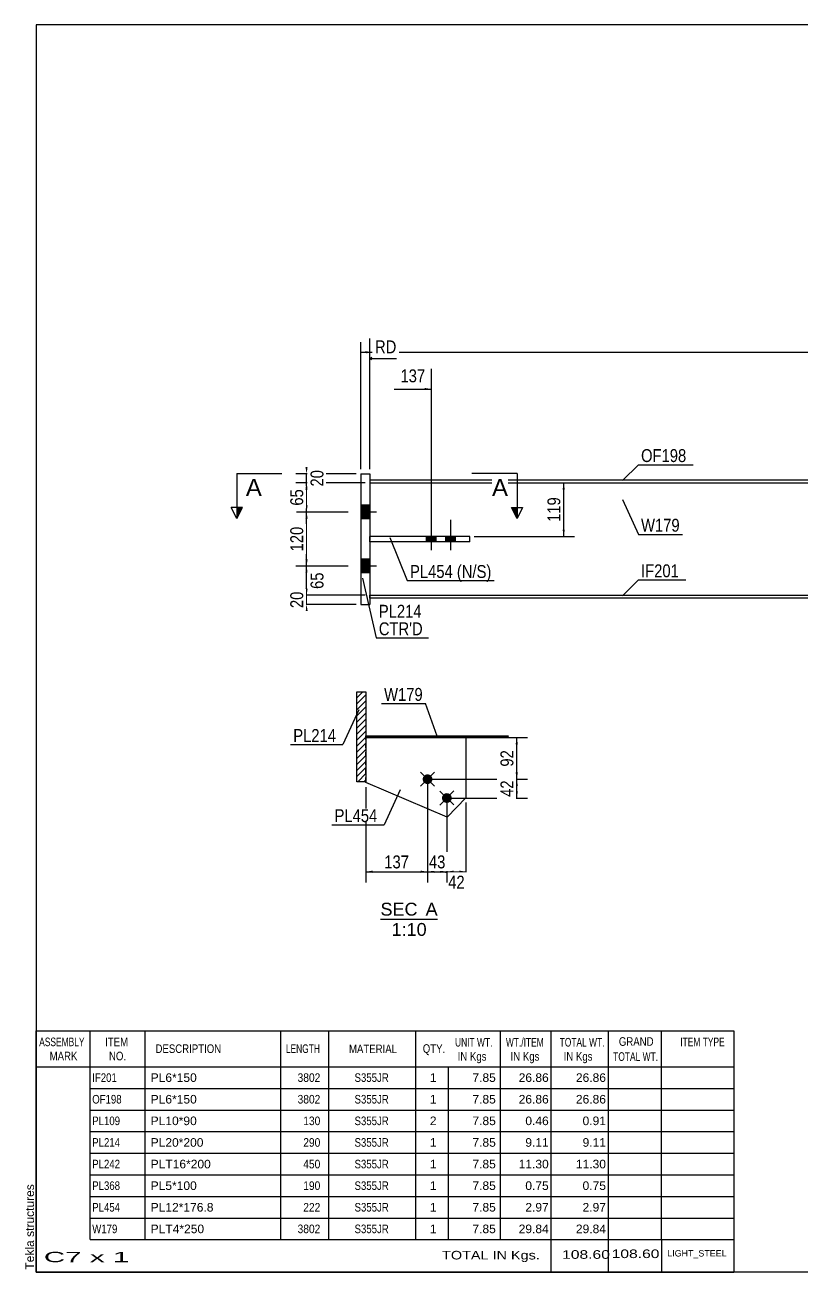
# Model space of a CAD drawing. Header units: millimetres. Extents: x -267 to 136, y -150 to 127.
# Drawn here: x -266.7 to -94.3, y -150.3 to 126.7 of the extents above; entities that cross this region are included whole.
import ezdxf

# ---------------------------------------------------------------- set-up
doc = ezdxf.new("R2010")
doc.units = ezdxf.units.MM
doc.linetypes.add('DXK_LINE_DOT1', pattern=[1.8814, 0.9407, -0.9407])
doc.styles.add('Arial', font='ARIAL.TTF', dxfattribs={"height": 0.2})
doc.styles.add('Arial Narrow', font='ARIALN.TTF', dxfattribs={"height": 0.2})

# ---------------------------------------------------------------- blocks, each defined once
blk = doc.blocks.new('Unknown-624481284-1710')
at = {"color": 5, "linetype": 'Continuous'}
for p, q in [((135.86, 126.71), (-264.14, 126.71)), ((-264.14, 126.71), (-264.14, -150.29)), ((135.86, -150.29), (135.86, 126.71)), ((-264.14, -150.29), (135.86, -150.29))]:
    blk.add_line(p, q, dxfattribs=at)
at = {"color": 174, "linetype": 'Continuous', "style": 'Arial'}
blk.add_text('Tekla structures', height=1.9102, rotation=90, dxfattribs=at).set_placement((-264.64, -149.79))
blk = doc.blocks.new('Unknown-624481284-12 - 2219')
at = {"color": 1, "linetype": 'Continuous'}
blk.add_line((-187.69, -71.9), (-175, -71.9), dxfattribs=at)
at = {"color": 0, "linetype": 'Continuous'}
for points in [[(-179.47, -71.15), (-179.47, -68.15), (-187.69, -68.15), (-187.69, -71.15)], [(-175, -71.15), (-175, -68.15), (-177.67, -68.15), (-177.67, -71.15)], [(-177.45, -75.65), (-177.45, -72.65), (-185.23, -72.65), (-185.23, -75.65)]]:
    blk.add_wipeout(points, dxfattribs=at)
at = {"color": 136, "linetype": 'Continuous', "style": 'Arial'}
for s, height, p in [('SEC', 2.865, (-187.69, -71.15)), ('A', 2.87, (-177.67, -71.15)), ('1:10', 2.865, (-185.23, -75.65))]:
    blk.add_text(s, height=height, dxfattribs=at).set_placement(p)
blk = doc.blocks.new('Part-624481284-1259 - 1212')
at = {"color": 2, "linetype": 'Continuous'}
for p, q in [((-190.09, 0), (-77.86, 0)), ((-77.76, 0), (100.32, 0)), ((-77.86, -0.6), (-190.09, -0.6)), ((100.32, -0.6), (-77.76, -0.6))]:
    blk.add_line(p, q, dxfattribs=at)
at = {"color": 7, "linetype": 'DXK_LINE_DOT1'}
for p, q in [((-190.09, -0.6), (-190.09, 0)), ((100.32, 0), (100.32, -0.6))]:
    blk.add_line(p, q, dxfattribs=at)
blk = doc.blocks.new('Part-624481284-1268 - 1212')
at = {"color": 2, "linetype": 'Continuous'}
for p, q in [((-192.09, 27), (-190.09, 27)), ((-192.09, 27), (-192.09, -2)), ((-190.09, 27), (-190.09, 13.1)), ((-190.09, 11.9), (-190.09, -2)), ((-192.09, -2), (-190.09, -2))]:
    blk.add_line(p, q, dxfattribs=at)
at = {"color": 7, "linetype": 'DXK_LINE_DOT1'}
blk.add_line((-190.09, 13.1), (-190.09, 11.9), dxfattribs=at)
blk = doc.blocks.new('Part-624481284-1260 - 1212')
at = {"color": 2, "linetype": 'Continuous'}
for p, q in [((-77.86, 25.6), (-190.09, 25.6)), ((-190.09, 25), (-77.86, 25)), ((100.32, 25.6), (-77.76, 25.6)), ((-77.76, 25), (100.32, 25))]:
    blk.add_line(p, q, dxfattribs=at)
at = {"color": 7, "linetype": 'DXK_LINE_DOT1'}
for p, q in [((-190.09, 25.6), (-190.09, 25)), ((100.32, 25), (100.32, 25.6))]:
    blk.add_line(p, q, dxfattribs=at)
blk = doc.blocks.new('Part-624481284-1269 - 1212')
at = {"color": 2, "linetype": 'Continuous'}
for p, q in [((-190.09, 11.9), (-190.09, 13.1)), ((-167.86, 13.1), (-190.09, 13.1)), ((-167.86, 11.9), (-190.09, 11.9)), ((-172.05, 11.9), (-172.05, 13.1)), ((-167.86, 11.9), (-167.86, 13.1))]:
    blk.add_line(p, q, dxfattribs=at)
blk = doc.blocks.new('Part-624481284-1270 - 1212')
at = {"color": 7, "linetype": 'DXK_LINE_DOT1'}
for p, q in [((-190.09, 25), (-190.09, 13.1)), ((-190.09, 25), (-77.86, 25)), ((-77.76, 25), (100.32, 25)), ((100.32, 25), (100.32, 0)), ((-190.09, 11.9), (-190.09, 0)), ((-190.09, 0), (-77.86, 0)), ((-77.76, 0), (100.32, 0))]:
    blk.add_line(p, q, dxfattribs=at)
blk = doc.blocks.new('Bolt-624481284-1276 - 1212')
at = {"linetype": 'Continuous'}
for points in [[(-192.09, 20), (-192.09, 17), (-190.09, 17), (-190.09, 20)], [(-192.09, 20), (-192.09, 17), (-190.09, 17), (-190.09, 20)], [(-192.09, 8), (-192.09, 5), (-190.09, 5), (-190.09, 8)], [(-192.09, 8), (-192.09, 5), (-190.09, 5), (-190.09, 8)]]:
    blk.add_hatch(color=3, dxfattribs=at).paths.add_polyline_path(points)
at = {"color": 3, "linetype": 'Continuous'}
for p, q in [((-190.09, 20), (-192.09, 20)), ((-190.09, 20), (-192.09, 20)), ((-188.59, 18.5), (-192.09, 18.5)), ((-188.59, 18.5), (-192.09, 18.5)), ((-190.09, 17), (-192.09, 17)), ((-190.09, 17), (-192.09, 17)), ((-190.09, 8), (-192.09, 8)), ((-190.09, 8), (-192.09, 8)), ((-188.59, 6.5), (-192.09, 6.5)), ((-188.59, 6.5), (-192.09, 6.5)), ((-190.09, 5), (-192.09, 5)), ((-190.09, 5), (-192.09, 5))]:
    blk.add_line(p, q, dxfattribs=at)
blk = doc.blocks.new('Bolt-624481284-1277 - 1212')
at = {"linetype": 'Continuous'}
for points in [[(-177.49, 11.9), (-175.29, 11.9), (-175.29, 13.1), (-177.49, 13.1)], [(-173.2, 11.9), (-171, 11.9), (-171, 13.1), (-173.2, 13.1)]]:
    blk.add_hatch(color=3, dxfattribs=at).paths.add_polyline_path(points)
at = {"color": 3, "linetype": 'Continuous'}
for p, q in [((-176.39, 10), (-176.39, 16.8)), ((-172.1, 10), (-172.1, 16.8)), ((-177.49, 11.9), (-177.49, 13.1)), ((-175.29, 11.9), (-175.29, 13.1)), ((-173.2, 11.9), (-173.2, 13.1)), ((-171, 11.9), (-171, 13.1))]:
    blk.add_line(p, q, dxfattribs=at)
blk = doc.blocks.new('Part-624481284-2231 - 2219')
at = {"linetype": 'Continuous'}
h = blk.add_hatch(dxfattribs=at)
h.set_pattern_fill('', scale=0.3, style=0, pattern_type=0)
h.set_pattern_definition([(45, (-192.9464, -21.4004), (-0.67352, 0.67352), [])])
h.paths.add_polyline_path([(-190.95, -21.4), (-192.95, -21.4), (-192.95, -41.4), (-190.95, -41.4)])
at = {"color": 2, "linetype": 'Continuous'}
for p, q in [((-192.95, -21.4), (-190.95, -21.4)), ((-192.95, -41.4), (-192.95, -21.4)), ((-190.95, -21.4), (-190.95, -41.4)), ((-190.95, -41.4), (-192.95, -41.4))]:
    blk.add_line(p, q, dxfattribs=at)
blk = doc.blocks.new('Bolt-624481284-2240 - 2219')
at = {"linetype": 'Continuous'}
for points in [[(-178.01, -41.63, -1), (-176.48, -40.06, -1)], [(-173.72, -45.82, -1), (-172.19, -44.25, -1)]]:
    blk.add_hatch(color=3, dxfattribs=at).paths.add_polyline_path(points)
at = {"color": 3, "linetype": 'Continuous'}
for p, q in [((-175.67, -42.38), (-178.82, -39.31)), ((-178.78, -42.42), (-175.71, -39.27)), ((-171.38, -46.57), (-174.53, -43.5)), ((-174.49, -46.61), (-171.42, -43.46))]:
    blk.add_line(p, q, dxfattribs=at)
blk = doc.blocks.new('Part-624481284-2232 - 2219')
at = {"color": 7, "linetype": 'DXK_LINE_DOT1'}
for p, q in [((-190.95, -31.6), (-168.71, -31.6)), ((-190.95, -41.4), (-190.95, -31.6))]:
    blk.add_line(p, q, dxfattribs=at)
at = {"color": 2, "linetype": 'Continuous'}
for p, q in [((-168.71, -31.6), (-168.71, -44.99)), ((-190.95, -41.6), (-190.95, -41.4)), ((-172.9, -49.28), (-190.95, -41.6)), ((-168.71, -44.99), (-172.9, -49.28))]:
    blk.add_line(p, q, dxfattribs=at)
blk = doc.blocks.new('Part-624481284-2233 - 2219')
at = {"linetype": 'Continuous'}
h = blk.add_hatch(dxfattribs=at)
h.set_pattern_fill('', scale=0.3, style=0, pattern_type=0)
h.set_pattern_definition([(45, (-159.2478, -31.2004), (-0.67352, 0.67352), [])])
h.paths.add_polyline_path([(-159.25, -31.6), (-159.25, -31.2), (-190.95, -31.2), (-190.95, -31.6)])
at = {"color": 2, "linetype": 'Continuous'}
for p, q in [((-190.95, -31.2), (-159.25, -31.2)), ((-190.95, -31.6), (-190.95, -31.2)), ((-159.25, -31.6), (-190.95, -31.6))]:
    blk.add_line(p, q, dxfattribs=at)
blk = doc.blocks.new('StraightDimension-624481284-2050 - 1212')
at = {"linetype": 'Continuous'}
for points in [[(-204.36, 23.5), (-204.11, 25), (-203.86, 23.5)], [(-203.86, 20), (-204.11, 18.5), (-204.36, 20)]]:
    blk.add_hatch(color=7, dxfattribs=at).paths.add_polyline_path(points)
at = {"color": 7, "linetype": 'Continuous'}
for p, q in [((-191.09, 25), (-206.36, 25)), ((-204.11, 18.5), (-204.11, 25)), ((-194.84, 18.5), (-206.36, 18.5))]:
    blk.add_line(p, q, dxfattribs=at)
at = {"color": 0}
blk.add_wipeout([(-204.26, 24.18), (-208.46, 24.18), (-208.46, 19.32), (-204.26, 19.32)], dxfattribs=at)
at = {"color": 3, "style": 'Arial Narrow'}
blk.add_text('65', height=2.863, rotation=90.0002, dxfattribs=at).set_placement((-204.86, 19.92))
blk = doc.blocks.new('StraightDimension-624481284-2051 - 1212')
at = {"linetype": 'Continuous'}
for points in [[(-204.36, 17), (-204.11, 18.5), (-203.86, 17)], [(-203.86, 8), (-204.11, 6.5), (-204.36, 8)]]:
    blk.add_hatch(color=7, dxfattribs=at).paths.add_polyline_path(points)
at = {"color": 7, "linetype": 'Continuous'}
for p, q in [((-194.84, 18.5), (-206.36, 18.5)), ((-204.11, 6.5), (-204.11, 18.5)), ((-194.84, 6.5), (-206.36, 6.5))]:
    blk.add_line(p, q, dxfattribs=at)
at = {"color": 0}
blk.add_wipeout([(-204.26, 15.84), (-208.46, 15.84), (-208.46, 9.16), (-204.26, 9.16)], dxfattribs=at)
at = {"color": 3, "style": 'Arial Narrow'}
blk.add_text('120', height=2.863, rotation=90.0002, dxfattribs=at).set_placement((-204.86, 9.76))
blk = doc.blocks.new('StraightDimension-624481284-2052 - 1212')
at = {"linetype": 'Continuous'}
for points in [[(-204.36, 5), (-204.11, 6.5), (-203.86, 5)], [(-203.86, 1.5), (-204.11, 0), (-204.36, 1.5)]]:
    blk.add_hatch(color=7, dxfattribs=at).paths.add_polyline_path(points)
at = {"color": 7, "linetype": 'Continuous'}
for p, q in [((-194.84, 6.5), (-206.51, 6.5)), ((-204.11, 0), (-204.11, 6.5)), ((-191.09, 0), (-206.51, 0))]:
    blk.add_line(p, q, dxfattribs=at)
at = {"color": 0}
blk.add_wipeout([(-199.76, 5.68), (-203.96, 5.68), (-203.96, 0.82), (-199.76, 0.82)], dxfattribs=at)
at = {"color": 3, "style": 'Arial Narrow'}
blk.add_text('65', height=2.863, rotation=90.0002, dxfattribs=at).set_placement((-200.36, 1.42))
blk = doc.blocks.new('StraightDimension-624481284-2001 - 1212')
at = {"linetype": 'Continuous'}
for points in [[(-147.25, 23.5), (-147, 25), (-146.75, 23.5)], [(-146.75, 14.6), (-147, 13.1), (-147.25, 14.6)]]:
    blk.add_hatch(color=7, dxfattribs=at).paths.add_polyline_path(points)
at = {"color": 7, "linetype": 'Continuous'}
for p, q in [((-166.86, 25), (-144.6, 25)), ((-147, 13.1), (-147, 25)), ((-166.86, 13.1), (-144.6, 13.1))]:
    blk.add_line(p, q, dxfattribs=at)
at = {"color": 0}
blk.add_wipeout([(-147.15, 22.39), (-151.35, 22.39), (-151.35, 15.71), (-147.15, 15.71)], dxfattribs=at)
at = {"color": 3, "style": 'Arial Narrow'}
blk.add_text('119', height=2.863, rotation=90.0002, dxfattribs=at).set_placement((-147.75, 16.31))
blk = doc.blocks.new('StraightDimension-624481284-1769 - 1212')
at = {"linetype": 'Continuous'}
for points in [[(-190.59, 53.75), (-192.09, 54), (-190.59, 54.25)], [(100.42, 54.25), (101.92, 54), (100.42, 53.75)]]:
    blk.add_hatch(color=7, dxfattribs=at).paths.add_polyline_path(points)
at = {"color": 7, "linetype": 'Continuous'}
for p, q in [((-192.09, 28), (-192.09, 56.25)), ((101.92, 36), (101.92, 56.25)), ((-192.09, 54), (101.92, 54))]:
    blk.add_line(p, q, dxfattribs=at)
at = {"color": 0}
blk.add_wipeout([(-40.83, 54.15), (-40.83, 58.35), (-49.34, 58.35), (-49.34, 54.15)], dxfattribs=at)
at = {"color": 3, "style": 'Arial Narrow'}
blk.add_text('3838', height=2.863, dxfattribs=at).set_placement((-48.74, 54.75))
blk = doc.blocks.new('StraightDimension-624481284-2725 - 1212')
at = {"linetype": 'Continuous'}
blk.add_hatch(color=7, dxfattribs=at).paths.add_polyline_path([(-177.89, 46.07), (-176.39, 45.82), (-177.89, 45.57)])
at = {"color": 7, "linetype": 'Continuous'}
for p, q in [((-176.39, 16.25), (-176.39, 50.32)), ((-184.63, 45.82), (-176.39, 45.82))]:
    blk.add_line(p, q, dxfattribs=at)
at = {"color": 0, "linetype": 'Continuous'}
blk.add_wipeout([(-183.56, 53.17), (-183.56, 57.37), (-189.51, 57.37), (-189.51, 53.17)], dxfattribs=at)
at = {"color": 7, "linetype": 'Continuous'}
for p, q in [((-190.09, 28), (-190.09, 57.07)), ((-189.59, 52.82), (-190.09, 52.57)), ((-189.59, 52.32), (-190.09, 52.57)), ((-184.16, 52.57), (-190.09, 52.57))]:
    blk.add_line(p, q, dxfattribs=at)
at = {"color": 3, "linetype": 'Continuous', "style": 'Arial Narrow'}
blk.add_text('RD', height=2.863, dxfattribs=at).set_placement((-188.91, 53.77))
at = {"color": 0}
blk.add_wipeout([(-177.17, 46.72), (-177.17, 50.92), (-183.85, 50.92), (-183.85, 46.72)], dxfattribs=at)
at = {"color": 3, "style": 'Arial Narrow'}
blk.add_text('137', height=2.863, dxfattribs=at).set_placement((-183.25, 47.32))
blk = doc.blocks.new('StraightDimension-624481284-2049 - 1212')
at = {"linetype": 'Continuous'}
for points in [[(-203.86, 28.5), (-204.11, 27), (-204.36, 28.5)], [(-204.36, 23.5), (-204.11, 25), (-203.86, 23.5)]]:
    blk.add_hatch(color=7, dxfattribs=at).paths.add_polyline_path(points)
at = {"color": 7, "linetype": 'Continuous'}
for p, q in [((-193.09, 27), (-206.51, 27)), ((-191.09, 25), (-206.51, 25)), ((-204.11, 25), (-204.11, 27))]:
    blk.add_line(p, q, dxfattribs=at)
at = {"color": 0}
blk.add_wipeout([(-199.76, 28.43), (-203.96, 28.43), (-203.96, 23.57), (-199.76, 23.57)], dxfattribs=at)
at = {"color": 3, "style": 'Arial Narrow'}
blk.add_text('20', height=2.863, rotation=90.0002, dxfattribs=at).set_placement((-200.36, 24.17))
blk = doc.blocks.new('StraightDimension-624481284-2053 - 1212')
at = {"linetype": 'Continuous'}
for points in [[(-203.86, 1.5), (-204.11, 0), (-204.36, 1.5)], [(-204.36, -3.5), (-204.11, -2), (-203.86, -3.5)]]:
    blk.add_hatch(color=7, dxfattribs=at).paths.add_polyline_path(points)
at = {"color": 7, "linetype": 'Continuous'}
for p, q in [((-191.09, 0), (-206.36, 0)), ((-204.11, -2), (-204.11, 0)), ((-193.09, -2), (-206.36, -2))]:
    blk.add_line(p, q, dxfattribs=at)
at = {"color": 0}
blk.add_wipeout([(-204.26, 1.43), (-208.46, 1.43), (-208.46, -3.43), (-204.26, -3.43)], dxfattribs=at)
at = {"color": 3, "style": 'Arial Narrow'}
blk.add_text('20', height=2.863, rotation=90.0002, dxfattribs=at).set_placement((-204.86, -2.83))
blk = doc.blocks.new('StraightDimension-624481284-2355 - 2219')
at = {"linetype": 'Continuous'}
for points in [[(-157.68, -33.1), (-157.43, -31.6), (-157.18, -33.1)], [(-157.18, -39.34), (-157.43, -40.84), (-157.68, -39.34)]]:
    blk.add_hatch(color=7, dxfattribs=at).paths.add_polyline_path(points)
at = {"color": 7, "linetype": 'Continuous'}
for p, q in [((-189.95, -31.6), (-155.03, -31.6)), ((-157.43, -40.84), (-157.43, -31.6)), ((-176.25, -40.84), (-155.03, -40.84))]:
    blk.add_line(p, q, dxfattribs=at)
at = {"color": 0}
blk.add_wipeout([(-157.58, -33.79), (-161.78, -33.79), (-161.78, -38.65), (-157.58, -38.65)], dxfattribs=at)
at = {"color": 3, "style": 'Arial Narrow'}
blk.add_text('92', height=2.863, rotation=90.0002, dxfattribs=at).set_placement((-158.18, -38.05))
blk = doc.blocks.new('StraightDimension-624481284-2356 - 2219')
at = {"linetype": 'Continuous'}
for points in [[(-157.68, -42.34), (-157.43, -40.84), (-157.18, -42.34)], [(-157.18, -43.54), (-157.43, -45.04), (-157.68, -43.54)]]:
    blk.add_hatch(color=7, dxfattribs=at).paths.add_polyline_path(points)
at = {"color": 7, "linetype": 'Continuous'}
for p, q in [((-176.25, -40.84), (-155.03, -40.84)), ((-157.43, -45.04), (-157.43, -40.84)), ((-171.95, -45.04), (-155.03, -45.04))]:
    blk.add_line(p, q, dxfattribs=at)
at = {"color": 0}
blk.add_wipeout([(-157.58, -40.51), (-161.78, -40.51), (-161.78, -45.37), (-157.58, -45.37)], dxfattribs=at)
at = {"color": 3, "style": 'Arial Narrow'}
blk.add_text('42', height=2.863, rotation=90.0002, dxfattribs=at).set_placement((-158.18, -44.77))
blk = doc.blocks.new('StraightDimension-624481284-2423 - 2219')
at = {"linetype": 'Continuous'}
for points in [[(-171.45, -61.65), (-172.95, -61.4), (-171.45, -61.15)], [(-170.21, -61.15), (-168.71, -61.4), (-170.21, -61.65)]]:
    blk.add_hatch(color=7, dxfattribs=at).paths.add_polyline_path(points)
at = {"color": 7, "linetype": 'Continuous'}
for p, q in [((-172.95, -46.04), (-172.95, -63.65)), ((-168.71, -45.99), (-168.71, -63.65)), ((-172.95, -61.4), (-168.71, -61.4))]:
    blk.add_line(p, q, dxfattribs=at)
at = {"color": 0}
blk.add_wipeout([(-168.4, -65.75), (-168.4, -61.55), (-173.26, -61.55), (-173.26, -65.75)], dxfattribs=at)
at = {"color": 3, "style": 'Arial Narrow'}
blk.add_text('42', height=2.863, dxfattribs=at).set_placement((-172.66, -65.15))
blk = doc.blocks.new('StraightDimension-624481284-2424 - 2219')
at = {"linetype": 'Continuous'}
for points in [[(-175.75, -61.65), (-177.25, -61.4), (-175.75, -61.15)], [(-174.45, -61.15), (-172.95, -61.4), (-174.45, -61.65)]]:
    blk.add_hatch(color=7, dxfattribs=at).paths.add_polyline_path(points)
at = {"color": 7, "linetype": 'Continuous'}
for p, q in [((-177.25, -41.84), (-177.25, -63.8)), ((-172.95, -46.04), (-172.95, -63.8)), ((-177.25, -61.4), (-172.95, -61.4))]:
    blk.add_line(p, q, dxfattribs=at)
at = {"color": 0}
blk.add_wipeout([(-172.67, -61.25), (-172.67, -57.05), (-177.53, -57.05), (-177.53, -61.25)], dxfattribs=at)
at = {"color": 3, "style": 'Arial Narrow'}
blk.add_text('43', height=2.863, dxfattribs=at).set_placement((-176.93, -60.65))
blk = doc.blocks.new('StraightDimension-624481284-2425 - 2219')
at = {"linetype": 'Continuous'}
for points in [[(-189.45, -61.65), (-190.95, -61.4), (-189.45, -61.15)], [(-178.75, -61.15), (-177.25, -61.4), (-178.75, -61.65)]]:
    blk.add_hatch(color=7, dxfattribs=at).paths.add_polyline_path(points)
at = {"color": 7, "linetype": 'Continuous'}
for p, q in [((-190.95, -42.6), (-190.95, -63.8)), ((-177.25, -41.84), (-177.25, -63.8)), ((-190.95, -61.4), (-177.25, -61.4))]:
    blk.add_line(p, q, dxfattribs=at)
at = {"color": 0}
blk.add_wipeout([(-180.75, -61.25), (-180.75, -57.05), (-187.44, -57.05), (-187.44, -61.25)], dxfattribs=at)
at = {"color": 3, "style": 'Arial Narrow'}
blk.add_text('137', height=2.863, dxfattribs=at).set_placement((-186.84, -60.65))
blk = doc.blocks.new('CBS_BOM-624481284-2797')
at = {"color": 7, "linetype": 'Continuous'}
for p, q in [((-264.17, -104.73), (-264.17, -96.73)), ((-264.17, -96.73), (-109.25, -96.73)), ((-252.17, -104.73), (-252.17, -96.73)), ((-239.98, -104.73), (-239.98, -96.73)), ((-209.82, -104.73), (-209.82, -96.73)), ((-199.14, -104.73), (-199.14, -96.73)), ((-179.82, -104.73), (-179.82, -96.73)), ((-161.02, -104.73), (-161.02, -96.73)), ((-149.81, -104.73), (-149.81, -96.73)), ((-137.02, -104.73), (-137.02, -96.73)), ((-125.27, -104.73), (-125.27, -96.73)), ((-109.25, -96.73), (-109.25, -104.72)), ((-264.17, -104.73), (-109.25, -104.73)), ((-264.17, -109.53), (-264.17, -104.73)), ((-252.17, -109.53), (-252.17, -104.73)), ((-239.98, -109.53), (-239.98, -104.73)), ((-209.82, -109.53), (-209.82, -104.73)), ((-199.14, -109.53), (-199.14, -104.73)), ((-179.82, -109.53), (-179.82, -104.73)), ((-172.56, -109.53), (-172.56, -104.73)), ((-161.02, -109.53), (-161.02, -104.73)), ((-149.81, -109.53), (-149.81, -104.73)), ((-137.02, -109.53), (-137.02, -104.73)), ((-125.25, -109.53), (-125.25, -104.73)), ((-109.25, -104.73), (-109.25, -109.53)), ((-264.17, -114.33), (-264.17, -109.53)), ((-252.17, -109.53), (-109.25, -109.53)), ((-252.17, -114.33), (-252.17, -109.53)), ((-239.98, -114.33), (-239.98, -109.53)), ((-209.82, -114.33), (-209.82, -109.53)), ((-199.14, -114.33), (-199.14, -109.53)), ((-179.82, -114.33), (-179.82, -109.53)), ((-172.56, -114.33), (-172.56, -109.53)), ((-161.02, -114.33), (-161.02, -109.53)), ((-149.81, -114.33), (-149.81, -109.53)), ((-137.02, -114.33), (-137.02, -109.53)), ((-125.25, -114.33), (-125.25, -109.53)), ((-109.25, -109.53), (-109.25, -114.33)), ((-264.17, -119.13), (-264.17, -114.33)), ((-252.17, -114.33), (-109.25, -114.33)), ((-252.17, -119.13), (-252.17, -114.33)), ((-239.98, -119.13), (-239.98, -114.33)), ((-209.82, -119.13), (-209.82, -114.33)), ((-199.14, -119.13), (-199.14, -114.33)), ((-179.82, -119.13), (-179.82, -114.33)), ((-172.56, -119.13), (-172.56, -114.33)), ((-161.02, -119.13), (-161.02, -114.33)), ((-149.81, -119.13), (-149.81, -114.33)), ((-137.02, -119.13), (-137.02, -114.33)), ((-125.25, -119.13), (-125.25, -114.33)), ((-109.25, -114.33), (-109.25, -119.13)), ((-264.17, -123.93), (-264.17, -119.13)), ((-252.17, -119.13), (-109.25, -119.13)), ((-252.17, -123.93), (-252.17, -119.13)), ((-239.98, -123.93), (-239.98, -119.13)), ((-209.82, -123.93), (-209.82, -119.13)), ((-199.14, -123.93), (-199.14, -119.13)), ((-179.82, -123.93), (-179.82, -119.13)), ((-172.56, -123.93), (-172.56, -119.13)), ((-161.02, -123.93), (-161.02, -119.13)), ((-149.81, -123.93), (-149.81, -119.13)), ((-137.02, -123.93), (-137.02, -119.13)), ((-125.25, -123.93), (-125.25, -119.13)), ((-109.25, -119.13), (-109.25, -123.93)), ((-264.17, -128.73), (-264.17, -123.93)), ((-252.17, -123.93), (-109.25, -123.93)), ((-252.17, -128.73), (-252.17, -123.93)), ((-239.98, -128.73), (-239.98, -123.93)), ((-209.82, -128.73), (-209.82, -123.93)), ((-199.14, -128.73), (-199.14, -123.93)), ((-179.82, -128.73), (-179.82, -123.93)), ((-172.56, -128.73), (-172.56, -123.93)), ((-161.02, -128.73), (-161.02, -123.93)), ((-149.81, -128.73), (-149.81, -123.93)), ((-137.02, -128.73), (-137.02, -123.93)), ((-125.25, -128.73), (-125.25, -123.93)), ((-109.25, -123.93), (-109.25, -128.73)), ((-264.17, -133.53), (-264.17, -128.73)), ((-252.17, -128.73), (-109.25, -128.73)), ((-252.17, -133.53), (-252.17, -128.73)), ((-239.98, -133.53), (-239.98, -128.73)), ((-209.82, -133.53), (-209.82, -128.73)), ((-199.14, -133.53), (-199.14, -128.73)), ((-179.82, -133.53), (-179.82, -128.73)), ((-172.56, -133.53), (-172.56, -128.73)), ((-161.02, -133.53), (-161.02, -128.73)), ((-149.81, -133.53), (-149.81, -128.73)), ((-137.02, -133.53), (-137.02, -128.73)), ((-125.25, -133.53), (-125.25, -128.73)), ((-109.25, -128.73), (-109.25, -133.53)), ((-264.17, -138.33), (-264.17, -133.53)), ((-252.17, -133.53), (-109.25, -133.53)), ((-252.17, -138.33), (-252.17, -133.53)), ((-239.98, -138.33), (-239.98, -133.53)), ((-209.82, -138.33), (-209.82, -133.53)), ((-199.14, -138.33), (-199.14, -133.53)), ((-179.82, -138.33), (-179.82, -133.53)), ((-172.56, -138.33), (-172.56, -133.53)), ((-161.02, -138.33), (-161.02, -133.53)), ((-149.81, -138.33), (-149.81, -133.53)), ((-137.02, -138.33), (-137.02, -133.53)), ((-125.25, -138.33), (-125.25, -133.53)), ((-109.25, -133.53), (-109.25, -138.33)), ((-264.17, -143.13), (-264.17, -138.33)), ((-252.17, -138.33), (-109.25, -138.33)), ((-252.17, -143.13), (-252.17, -138.33)), ((-239.98, -143.13), (-239.98, -138.33)), ((-209.82, -143.13), (-209.82, -138.33)), ((-199.14, -143.13), (-199.14, -138.33)), ((-179.82, -143.13), (-179.82, -138.33)), ((-172.56, -143.13), (-172.56, -138.33)), ((-161.02, -143.13), (-161.02, -138.33)), ((-149.81, -143.13), (-149.81, -138.33)), ((-137.02, -143.13), (-137.02, -138.33)), ((-125.25, -143.13), (-125.25, -138.33)), ((-109.25, -138.33), (-109.25, -143.13)), ((-264.17, -150.33), (-264.17, -143.15)), ((-252.17, -143.13), (-109.25, -143.13)), ((-149.81, -150.33), (-149.81, -143.15)), ((-137.02, -150.33), (-137.02, -143.15)), ((-125.22, -150.33), (-125.22, -143.15)), ((-109.25, -143.13), (-109.25, -150.33)), ((-264.17, -150.33), (-109.25, -150.33))]:
    blk.add_line(p, q, dxfattribs=at)
at = {"color": 3, "linetype": 'Continuous', "style": 'Arial'}
for s, height, width, p in [('ASSEMBLY', 1.91, 0.7, (-263.49, -100.15)), ('ITEM', 1.91, 0.8, (-248.84, -100.15)), ('DESCRIPTION', 1.9102, 0.8, (-237.66, -101.66)), ('LENGTH', 1.91, 0.7, (-208.71, -101.66)), ('QTY.', 1.91, 0.8, (-178.3, -101.63)), ('UNIT WT.', 1.91, 0.7, (-171.13, -100.23)), ('WT./ITEM', 1.91, 0.7, (-159.84, -100.23)), ('TOTAL WT.', 1.91, 0.7, (-147.9, -100.23)), ('GRAND', 1.91, 0.8, (-134.75, -100.07)), ('ITEM TYPE', 1.91, 0.7, (-121.11, -100.15)), ('MARK', 1.91, 0.8, (-261.17, -103.29)), ('NO.', 1.91, 0.8, (-247.99, -103.29)), ('MATERIAL', 1.91, 0.8, (-194.69, -101.7)), ('IN Kgs', 1.91, 0.8, (-170.55, -103.37)), ('IN Kgs', 1.91, 0.8, (-158.8, -103.37)), ('IN Kgs', 1.91, 0.8, (-147.01, -103.37)), ('TOTAL WT.', 1.91, 0.7, (-136.01, -103.41))]:
    blk.add_text(s, height=height, dxfattribs=dict(at, width=width)).set_placement(p)
at = {"color": 7, "linetype": 'Continuous', "style": 'Arial'}
for s, width, p in [('IF201', 0.8, (-251.71, -108.09)), ('3802', 0.85, (-206.1, -108.09)), ('S355JR', 0.8, (-193.45, -108.09)), ('OF198', 0.8, (-251.71, -112.89)), ('3802', 0.85, (-206.1, -112.89)), ('S355JR', 0.8, (-193.45, -112.89)), ('PL109', 0.8, (-251.71, -117.69)), ('130', 0.85, (-204.84, -117.69)), ('S355JR', 0.8, (-193.45, -117.69)), ('PL214', 0.8, (-251.71, -122.49)), ('290', 0.85, (-204.84, -122.49)), ('S355JR', 0.8, (-193.45, -122.49)), ('PL242', 0.8, (-251.71, -127.29)), ('450', 0.85, (-204.84, -127.29)), ('S355JR', 0.8, (-193.45, -127.29)), ('PL368', 0.8, (-251.71, -132.09)), ('190', 0.85, (-204.84, -132.09)), ('S355JR', 0.8, (-193.45, -132.09)), ('PL454', 0.8, (-251.71, -136.89)), ('222', 0.85, (-204.84, -136.89)), ('S355JR', 0.8, (-193.45, -136.89)), ('W179', 0.8, (-251.71, -141.69)), ('3802', 0.85, (-206.1, -141.69)), ('S355JR', 0.8, (-193.45, -141.69))]:
    blk.add_text(s, height=1.91, dxfattribs=dict(at, width=width)).set_placement(p)
for s, p in [('PL6*150', (-238.73, -108.09)), ('1', (-176.73, -108.09)), ('7.85', (-167.27, -108.09)), ('26.86', (-157, -108.09)), ('26.86', (-144.29, -108.09)), ('PL6*150', (-238.73, -112.89)), ('1', (-176.73, -112.89)), ('7.85', (-167.27, -112.89)), ('26.86', (-157, -112.89)), ('26.86', (-144.29, -112.89)), ('PL10*90', (-238.73, -117.69)), ('2', (-176.73, -117.69)), ('7.85', (-167.27, -117.69)), ('0.46', (-155.52, -117.69)), ('0.91', (-142.81, -117.69)), ('PL20*200', (-238.73, -122.49)), ('1', (-176.73, -122.49)), ('7.85', (-167.27, -122.49)), ('9.11', (-155.52, -122.49)), ('9.11', (-142.81, -122.49)), ('PLT16*200', (-238.73, -127.29)), ('1', (-176.73, -127.29)), ('7.85', (-167.27, -127.29)), ('11.30', (-157, -127.29)), ('11.30', (-144.29, -127.29)), ('PL5*100', (-238.73, -132.09)), ('1', (-176.73, -132.09)), ('7.85', (-167.27, -132.09)), ('0.75', (-155.52, -132.09)), ('0.75', (-142.81, -132.09)), ('PL12*176.8', (-238.73, -136.89)), ('1', (-176.73, -136.89)), ('7.85', (-167.27, -136.89)), ('2.97', (-155.52, -136.89)), ('2.97', (-142.81, -136.89)), ('PLT4*250', (-238.73, -141.69)), ('1', (-176.73, -141.69)), ('7.85', (-167.27, -141.69)), ('29.84', (-157, -141.69)), ('29.84', (-144.29, -141.69))]:
    blk.add_text(s, height=1.91, dxfattribs=at).set_placement(p)
at = {"color": 6, "linetype": 'Continuous', "style": 'Arial'}
for s, height, width, p in [('C7 x 1', 2.292, 2.05, (-262.45, -148.13)), ('TOTAL IN Kgs.', 1.9102, 1.2, (-174.01, -147.53)), ('108.60', 1.91, 1.3, (-147.35, -147.38)), ('108.60', 1.91, 1.3, (-136.35, -147.22))]:
    blk.add_text(s, height=height, dxfattribs=dict(at, width=width)).set_placement(p)
blk.add_text('LIGHT_STEEL', height=1.4135, dxfattribs=at).set_placement((-124, -146.87))
blk = doc.blocks.new('SectionMark-624481284-2247 - 1212')
at = {"linetype": 'Continuous'}
for points in [[(-219.6, 19.54), (-218.35, 19.54), (-219.6, 17.04)], [(-158.62, 19.54), (-157.37, 19.54), (-157.37, 17.04)]]:
    blk.add_hatch(color=30, dxfattribs=at).paths.add_polyline_path(points)
at = {"color": 30, "linetype": 'Continuous'}
for p, q in [((-219.6, 27.04), (-219.6, 17.04)), ((-157.37, 27.04), (-157.37, 17.04)), ((-219.6, 17.04), (-220.85, 19.54)), ((-218.35, 19.54), (-220.85, 19.54)), ((-219.6, 17.04), (-218.35, 19.54)), ((-158.62, 19.54), (-156.12, 19.54)), ((-157.37, 17.04), (-158.62, 19.54)), ((-156.12, 19.54), (-157.37, 17.04))]:
    blk.add_line(p, q, dxfattribs=at)
at = {"color": 0, "linetype": 'Continuous'}
for points in [[(-214.04, 22.04), (-214.04, 26.04), (-217.6, 26.04), (-217.6, 22.04)], [(-159.37, 22.04), (-159.37, 26.04), (-162.93, 26.04), (-162.93, 22.04)]]:
    blk.add_wipeout(points, dxfattribs=at)
at = {"color": 30, "linetype": 'Continuous'}
for p, q in [((-219.6, 27.04), (-209.6, 27.04)), ((-157.37, 27.04), (-167.37, 27.04))]:
    blk.add_line(p, q, dxfattribs=at)
at = {"color": 96, "linetype": 'Continuous', "style": 'Arial'}
for p in [(-217.6, 22.04), (-162.93, 22.04)]:
    blk.add_text('A', height=3.82, dxfattribs=at).set_placement(p)
blk = doc.blocks.new('Mark-624481284-1347 - 1212')
at = {"color": 0}
blk.add_wipeout([(-121.41, 4.01), (-121.41, 7.01), (-129.82, 7.01), (-129.82, 4.01)], dxfattribs=at)
blk.add_wipeout([(-121.41, 4.01), (-121.41, 7.01), (-129.82, 7.01), (-129.82, 4.01)], dxfattribs=at)
at = {"color": 7, "linetype": 'Continuous'}
for p, q in [((-133.95, -0.12), (-130.42, 3.41)), ((-130.42, 3.41), (-119.91, 3.41))]:
    blk.add_line(p, q, dxfattribs=at)
at = {"color": 3, "style": 'Arial Narrow'}
blk.add_text('IF201', height=2.863, dxfattribs=at).set_placement((-129.82, 4.01))
blk = doc.blocks.new('Mark-624481284-1350 - 1212')
at = {"color": 0}
blk.add_wipeout([(-119.77, 29.61), (-119.77, 32.61), (-129.82, 32.61), (-129.82, 29.61)], dxfattribs=at)
blk.add_wipeout([(-119.77, 29.61), (-119.77, 32.61), (-129.82, 32.61), (-129.82, 29.61)], dxfattribs=at)
at = {"color": 7, "linetype": 'Continuous'}
for p, q in [((-133.95, 25.48), (-130.42, 29.01)), ((-130.42, 29.01), (-118.27, 29.01))]:
    blk.add_line(p, q, dxfattribs=at)
at = {"color": 3, "style": 'Arial Narrow'}
blk.add_text('OF198', height=2.863, dxfattribs=at).set_placement((-129.82, 29.61))
blk = doc.blocks.new('Mark-624481284-1362 - 1212')
at = {"color": 0}
blk.add_wipeout([(-178.56, -4.97), (-178.56, -1.97), (-188.06, -1.97), (-188.06, -4.97)], dxfattribs=at)
blk.add_wipeout([(-178.56, -4.97), (-178.56, -1.97), (-188.06, -1.97), (-188.06, -4.97)], dxfattribs=at)
blk.add_wipeout([(-178.31, -8.87), (-178.31, -5.87), (-188.06, -5.87), (-188.06, -8.87)], dxfattribs=at)
blk.add_wipeout([(-178.31, -8.87), (-178.31, -5.87), (-188.06, -5.87), (-188.06, -8.87)], dxfattribs=at)
at = {"color": 7, "linetype": 'Continuous'}
for p, q in [((-191.66, 3.83), (-188.66, -9.47)), ((-188.66, -9.47), (-177.06, -9.47))]:
    blk.add_line(p, q, dxfattribs=at)
at = {"color": 3, "style": 'Arial Narrow'}
blk.add_text('PL214', height=2.863, dxfattribs=at).set_placement((-188.06, -4.97))
at = {"color": 1, "style": 'Arial Narrow'}
blk.add_text("CTR'D", height=2.863, dxfattribs=at).set_placement((-188.06, -8.87))
blk = doc.blocks.new('Mark-624481284-1365 - 1212')
at = {"color": 0}
blk.add_wipeout([(-171.63, 3.86), (-171.63, 6.86), (-181.13, 6.86), (-181.13, 3.86)], dxfattribs=at)
blk.add_wipeout([(-171.63, 3.86), (-171.63, 6.86), (-181.13, 6.86), (-181.13, 3.86)], dxfattribs=at)
at = {"color": 7, "linetype": 'Continuous'}
blk.add_line((-185.62, 12.83), (-181.73, 3.26), dxfattribs=at)
at = {"color": 0}
blk.add_wipeout([(-163.06, 3.86), (-163.06, 6.86), (-170.73, 6.86), (-170.73, 3.86)], dxfattribs=at)
blk.add_wipeout([(-163.06, 3.86), (-163.06, 6.86), (-170.73, 6.86), (-170.73, 3.86)], dxfattribs=at)
at = {"color": 7, "linetype": 'Continuous'}
blk.add_line((-181.73, 3.26), (-162.46, 3.26), dxfattribs=at)
at = {"color": 3, "style": 'Arial Narrow'}
for s, p in [('PL454', (-181.13, 3.86)), ('(N/', (-170.73, 3.86)), ('S)', (-166.35, 3.86))]:
    blk.add_text(s, height=2.863, dxfattribs=at).set_placement(p)
blk = doc.blocks.new('Mark-624481284-1368 - 1212')
at = {"color": 0}
blk.add_wipeout([(-121.23, 14.14), (-121.23, 17.14), (-129.82, 17.14), (-129.82, 14.14)], dxfattribs=at)
blk.add_wipeout([(-121.23, 14.14), (-121.23, 17.14), (-129.82, 17.14), (-129.82, 14.14)], dxfattribs=at)
at = {"color": 7, "linetype": 'Continuous'}
for p, q in [((-133.95, 21.28), (-130.42, 13.54)), ((-130.42, 13.54), (-120.63, 13.54))]:
    blk.add_line(p, q, dxfattribs=at)
at = {"color": 3, "style": 'Arial Narrow'}
blk.add_text('W179', height=2.863, dxfattribs=at).set_placement((-129.82, 14.14))
blk = doc.blocks.new('Mark-624481284-2248 - 2219')
at = {"color": 7, "linetype": 'Continuous'}
blk.add_line((-192.52, -25.43), (-196.05, -33.17), dxfattribs=at)
at = {"color": 0}
blk.add_wipeout([(-197.55, -32.57), (-197.55, -29.57), (-207.06, -29.57), (-207.06, -32.57)], dxfattribs=at)
blk.add_wipeout([(-197.55, -32.57), (-197.55, -29.57), (-207.06, -29.57), (-207.06, -32.57)], dxfattribs=at)
at = {"color": 7, "linetype": 'Continuous'}
blk.add_line((-207.66, -33.17), (-196.05, -33.17), dxfattribs=at)
at = {"color": 3, "style": 'Arial Narrow'}
blk.add_text('PL214', height=2.863, dxfattribs=at).set_placement((-207.06, -32.57))
blk = doc.blocks.new('Mark-624481284-2251 - 2219')
at = {"color": 7, "linetype": 'Continuous'}
blk.add_line((-183.35, -43.24), (-186.89, -50.97), dxfattribs=at)
at = {"color": 0}
blk.add_wipeout([(-188.39, -50.37), (-188.39, -47.37), (-197.89, -47.37), (-197.89, -50.37)], dxfattribs=at)
blk.add_wipeout([(-188.39, -50.37), (-188.39, -47.37), (-197.89, -47.37), (-197.89, -50.37)], dxfattribs=at)
at = {"color": 7, "linetype": 'Continuous'}
blk.add_line((-198.49, -50.97), (-186.89, -50.97), dxfattribs=at)
at = {"color": 3, "style": 'Arial Narrow'}
blk.add_text('PL454', height=2.863, dxfattribs=at).set_placement((-197.89, -50.37))
blk = doc.blocks.new('Mark-624481284-2254 - 2219')
at = {"color": 0}
blk.add_wipeout([(-178.3, -23.44), (-178.3, -20.44), (-186.89, -20.44), (-186.89, -23.44)], dxfattribs=at)
blk.add_wipeout([(-178.3, -23.44), (-178.3, -20.44), (-186.89, -20.44), (-186.89, -23.44)], dxfattribs=at)
at = {"color": 7, "linetype": 'Continuous'}
for p in [(-187.49, -24.04), (-175.07, -31.26)]:
    blk.add_line(p, (-177.7, -24.04), dxfattribs=at)
at = {"color": 3, "style": 'Arial Narrow'}
blk.add_text('W179', height=2.863, dxfattribs=at).set_placement((-186.89, -23.44))

msp = doc.modelspace()

# ---------------------------------------------------------------- block references
for name in ['Unknown-624481284-1710', 'Part-624481284-1268 - 1212', 'Part-624481284-1260 - 1212', 'Part-624481284-1270 - 1212', 'Bolt-624481284-1276 - 1212', 'Bolt-624481284-1277 - 1212', 'Part-624481284-1269 - 1212', 'Part-624481284-1259 - 1212', 'Part-624481284-2231 - 2219', 'Part-624481284-2233 - 2219', 'Part-624481284-2232 - 2219', 'Bolt-624481284-2240 - 2219', 'CBS_BOM-624481284-2797']:
    msp.add_blockref(name, (0, 0))

# ---------------------------------------------------------------- next in the draw order: block references
for name in ['StraightDimension-624481284-1769 - 1212', 'StraightDimension-624481284-2050 - 1212', 'StraightDimension-624481284-2001 - 1212', 'Mark-624481284-1368 - 1212', 'Mark-624481284-1347 - 1212', 'Mark-624481284-2248 - 2219', 'StraightDimension-624481284-2355 - 2219', 'Unknown-624481284-12 - 2219']:
    msp.add_blockref(name, (0, 0))

# ---------------------------------------------------------------- next in the draw order: block references
for name in ['StraightDimension-624481284-2725 - 1212', 'Mark-624481284-1350 - 1212', 'StraightDimension-624481284-2051 - 1212', 'Mark-624481284-2254 - 2219', 'StraightDimension-624481284-2356 - 2219']:
    msp.add_blockref(name, (0, 0))

# ---------------------------------------------------------------- next in the draw order: block references
for name in ['StraightDimension-624481284-2049 - 1212', 'StraightDimension-624481284-2052 - 1212', 'StraightDimension-624481284-2423 - 2219']:
    msp.add_blockref(name, (0, 0))

# ---------------------------------------------------------------- next in the draw order: block references
for name in ['SectionMark-624481284-2247 - 1212', 'StraightDimension-624481284-2053 - 1212', 'StraightDimension-624481284-2424 - 2219']:
    msp.add_blockref(name, (0, 0))

# ---------------------------------------------------------------- next in the draw order: block references
for name in ['Mark-624481284-1362 - 1212', 'StraightDimension-624481284-2425 - 2219']:
    msp.add_blockref(name, (0, 0))

# ---------------------------------------------------------------- next in the draw order: block references
for name in ['Mark-624481284-1365 - 1212', 'Mark-624481284-2251 - 2219']:
    msp.add_blockref(name, (0, 0))

doc.saveas('drawing.dxf')
